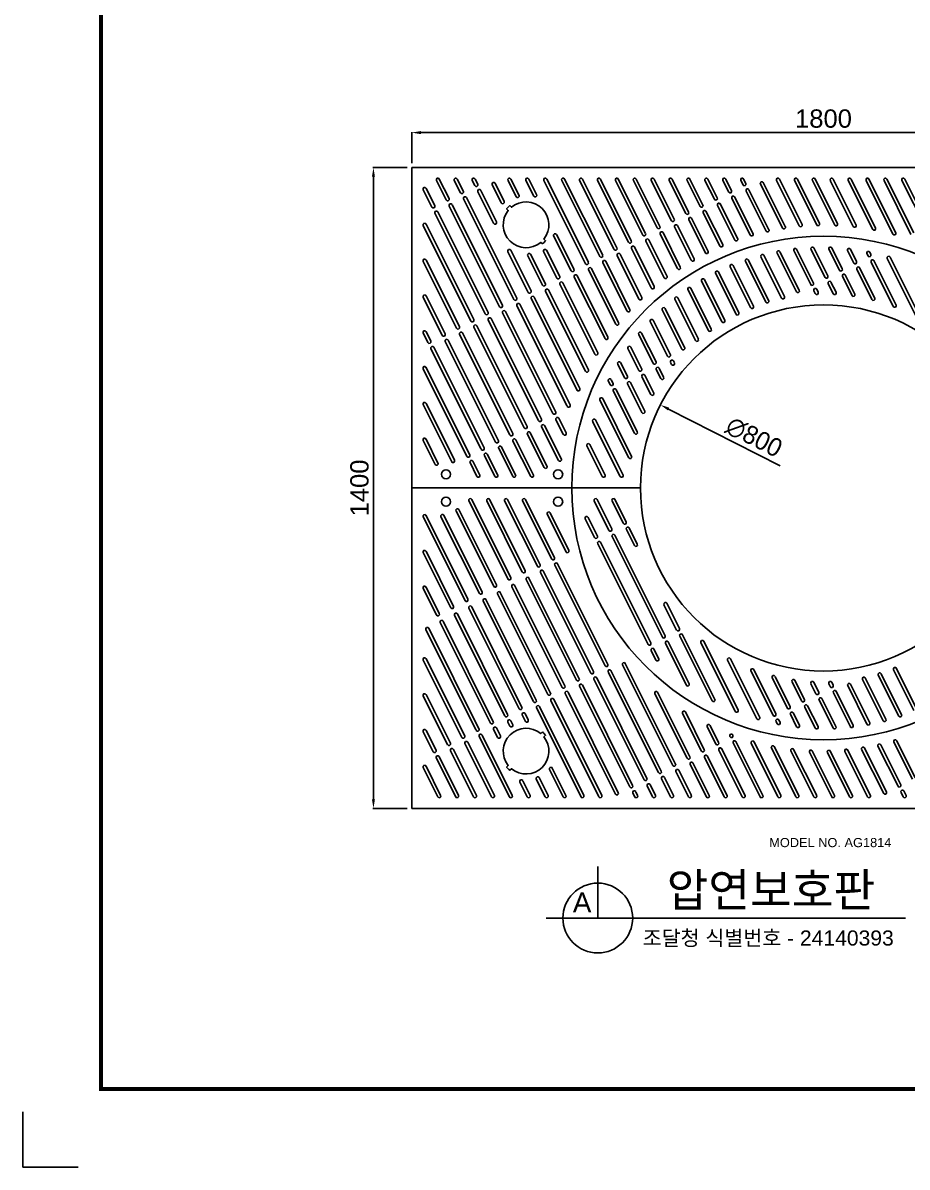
# Model space of a CAD drawing. Header units: millimetres. Extents: x 28890 to 36061, y -49849 to -44778.
# Drawn here: x 28890 to 30822, y -49849 to -47349 of the extents above; entities that cross this region are included whole.
import ezdxf
from ezdxf.enums import TextEntityAlignment as Align

# ---------------------------------------------------------------- set-up
doc = ezdxf.new("R2010")
doc.units = ezdxf.units.MM
doc.layers.add('LAYOUT', color=7, linetype='Continuous')
doc.layers.add('TEXT', color=7, linetype='Continuous')
doc.styles.get("Standard").update_dxf_attribs({"font": 'arial.ttf'})
doc.dimstyles.new('ISO-25', dxfattribs={"dimtxt": 40, "dimasz": 20, "dimexe": 1.25, "dimexo": 10, "dimgap": 10, "dimtad": 1, "dimdec": 0, "dimtxsty": 'Standard', "dimcen": 2.5, "dimclrd": 3, "dimclre": 3, "dimclrt": 3, "dimadec": 0, "dimazin": 0, "dimtfac": 1, "dimtdec": 0, "dimtmove": 0, "dimatfit": 3, "dimfxl": 1, "dimarcsym": 0})

# ---------------------------------------------------------------- blocks, each defined once
blk = doc.blocks.new('*D33')
at = {"color": 3, "lineweight": -2, "transparency": 16777216}
for p, q in [((29739.5, -47655.4), (29739.5, -47587.6)), ((29759.5, -47588.9), (31519.5, -47588.9)), ((31539.5, -47655.4), (31539.5, -47587.6))]:
    blk.add_line(p, q, dxfattribs=at)
at = {"color": 3, "transparency": 16777216}
for points in [[(29759.5, -47585.6), (29759.5, -47592.2), (29739.5, -47588.9)], [(31519.5, -47585.6), (31519.5, -47592.2), (31539.5, -47588.9)]]:
    blk.add_solid(points, dxfattribs=at)
at = {"layer": 'Defpoints', "color": 0, "transparency": 16777216}
for p in [(31539.5, -47588.9), (29739.5, -47665.4), (31539.5, -47665.4)]:
    blk.add_point(p, dxfattribs=at)
at = {"color": 3, "transparency": 16777216, "insert": (30639.5, -47558.5), "char_height": 40, "attachment_point": 5}
blk.add_mtext('1800', dxfattribs=at)
blk = doc.blocks.new('*D34')
at = {"color": 3, "lineweight": -2, "transparency": 16777216}
for p, q in [((29729.5, -47665.4), (29654.7, -47665.4)), ((29655.9, -47685.4), (29655.9, -49045.4)), ((29729.5, -49065.4), (29654.7, -49065.4))]:
    blk.add_line(p, q, dxfattribs=at)
at = {"color": 3, "transparency": 16777216}
for points in [[(29652.6, -47685.4), (29659.2, -47685.4), (29655.9, -47665.4)], [(29652.6, -49045.4), (29659.2, -49045.4), (29655.9, -49065.4)]]:
    blk.add_solid(points, dxfattribs=at)
at = {"layer": 'Defpoints', "color": 0, "transparency": 16777216}
for p in [(29739.5, -47665.4), (29655.9, -49065.4), (29739.5, -49065.4)]:
    blk.add_point(p, dxfattribs=at)
at = {"color": 3, "transparency": 16777216, "insert": (29625.5, -48365.4), "char_height": 40, "attachment_point": 5, "rotation": 90}
blk.add_mtext('1400', dxfattribs=at)
blk = doc.blocks.new('*D35')
at = {"color": 3, "lineweight": -2, "transparency": 16777216}
blk.add_line((30545, -48317.2), (30300.9, -48192.9), dxfattribs=at)
at = {"color": 3, "transparency": 16777216}
blk.add_solid([(30302.4, -48189.9), (30299.4, -48195.9), (30283.1, -48183.8)], dxfattribs=at)
at = {"layer": 'Defpoints', "color": 0, "transparency": 16777216}
for p in [(30283.1, -48183.8), (30995.9, -48546.9)]:
    blk.add_point(p, dxfattribs=at)
at = {"color": 3, "transparency": 16777216, "insert": (30487.7, -48254.4), "char_height": 40, "attachment_point": 5, "rotation": 333.0093}
blk.add_mtext('{\\fPMingLiU|b0|i0|c136|p0;∅800}', dxfattribs=at)

msp = doc.modelspace()

# ---------------------------------------------------------------- linework, layer by layer
for p, q in [((29739.5, -48365.4), (29739.5, -47665.4)), ((29739.5, -47665.4), (31539.5, -47665.4)), ((29814.8, -47736.1), (29793.5, -47693.5)), ((29821.1, -47733), (29799.8, -47690.4)), ((29846.1, -47720.4), (29832.7, -47693.5)), ((29852.4, -47717.3), (29838.9, -47690.4)), ((29877.4, -47704.8), (29871.8, -47693.5)), ((29883.7, -47701.7), (29878.1, -47690.4)), ((29935.4, -47742.4), (29915.5, -47702.6)), ((29941.6, -47739.3), (29921.7, -47699.4)), ((29967.9, -47729.1), (29950.1, -47693.5)), ((29974.1, -47726), (29956.3, -47690.4)), ((30006.2, -47727.6), (29989.2, -47693.5)), ((30012.5, -47724.4), (29995.5, -47690.4)), ((30119.3, -47875.5), (30028.3, -47693.5)), ((30125.6, -47872.3), (30034.6, -47690.4)), ((30150.6, -47859.8), (30067.5, -47693.5)), ((30156.9, -47856.7), (30073.7, -47690.4)), ((30181.9, -47844.2), (30106.6, -47693.5)), ((30188.2, -47841), (30112.8, -47690.4)), ((30213.2, -47828.5), (30145.7, -47693.5)), ((30219.5, -47825.4), (30152, -47690.4)), ((30244.5, -47812.9), (30184.9, -47693.5)), ((30250.8, -47809.7), (30191.1, -47690.4)), ((30275.8, -47797.2), (30224, -47693.5)), ((30282.1, -47794.1), (30230.2, -47690.4)), ((30307.1, -47781.6), (30263.1, -47693.5)), ((30313.4, -47778.4), (30269.4, -47690.4)), ((30338.4, -47765.9), (30302.2, -47693.5)), ((30344.7, -47762.8), (30308.5, -47690.4)), ((30369.7, -47750.3), (30341.4, -47693.5)), ((30376, -47747.1), (30347.6, -47690.4)), ((30401.1, -47734.6), (30380.5, -47693.5)), ((30407.3, -47731.5), (30386.8, -47690.4)), ((30432.4, -47718.9), (30419.6, -47693.5)), ((30438.6, -47715.8), (30425.9, -47690.4)), ((30463.6, -47703.2), (30458.8, -47693.5)), ((30469.9, -47700.1), (30465, -47690.4)), ((30549.9, -47797.4), (30501.7, -47701.1)), ((30556.1, -47794.3), (30507.9, -47697.9)), ((30586.7, -47792.8), (30537, -47693.5)), ((30592.9, -47789.7), (30543.3, -47690.4)), ((30624.7, -47790.6), (30576.2, -47693.5)), ((30631, -47787.4), (30582.4, -47690.4)), ((30664, -47790.9), (30615.3, -47693.5)), ((30670.3, -47787.8), (30621.6, -47690.4)), ((30704.7, -47794.1), (30654.4, -47693.5)), ((30711, -47791), (30660.7, -47690.4)), ((30747.1, -47800.5), (30693.6, -47693.5)), ((30753.3, -47797.4), (30699.8, -47690.4)), ((30791.3, -47810.8), (30732.7, -47693.5)), ((30797.6, -47807.7), (30738.9, -47690.4)), ((30830.7, -47811.4), (30771.8, -47693.5)), ((30837, -47808.2), (30778.1, -47690.4)), ((30862.1, -47795.7), (30810.9, -47693.5)), ((30868.3, -47792.6), (30817.2, -47690.4)), ((29783.5, -47751.8), (29764.5, -47713.7)), ((29789.8, -47748.6), (29770.8, -47710.6)), ((29918.6, -47787), (29884.2, -47718.2)), ((29924.8, -47783.9), (29890.4, -47715.1)), ((30514.1, -47804.2), (30470.4, -47716.7)), ((30520.4, -47801.1), (30476.6, -47713.6)), ((29931.5, -47969.4), (29821.5, -47749.5)), ((29937.7, -47966.3), (29827.8, -47746.4)), ((29962.8, -47953.7), (29852.8, -47733.9)), ((29969, -47950.6), (29859.1, -47730.7)), ((30445.8, -47824), (30407.8, -47748)), ((30452, -47820.9), (30414, -47744.9)), ((30479.4, -47813.1), (30439.1, -47732.4)), ((30485.7, -47810), (30445.3, -47729.2)), ((29900.2, -47985), (29790.2, -47765.2)), ((29906.4, -47981.9), (29796.5, -47762)), ((30387.6, -47848.5), (30351.4, -47776.2)), ((30413, -47836.8), (30376.5, -47763.7)), ((30419.3, -47833.7), (30382.7, -47760.5)), ((29868.9, -48000.7), (29764.5, -47792)), ((29875.1, -47997.6), (29770.8, -47788.8)), ((30350.3, -47867.9), (30313.8, -47795)), ((30356.6, -47864.8), (30320.1, -47791.8)), ((30381.3, -47851.6), (30345.2, -47779.3)), ((30088, -47891.1), (30049.8, -47814.7)), ((30094.3, -47888), (30056, -47811.6)), ((30291.2, -47906.3), (30251.2, -47826.3)), ((30297.5, -47903.1), (30257.5, -47823.2)), ((30320.3, -47886.1), (30282.5, -47810.6)), ((30326.6, -47883), (30288.8, -47807.5)), ((29994.1, -47938.1), (29949.6, -47849.1)), ((30000.3, -47935), (29955.9, -47846)), ((30056.7, -47906.8), (30027.8, -47849)), ((30063, -47903.6), (30034.1, -47845.8)), ((30263.2, -47928.4), (30219.9, -47841.9)), ((30269.4, -47925.3), (30226.2, -47838.8)), ((30580.3, -47936.6), (30538.1, -47852.2)), ((30586.6, -47933.5), (30544.4, -47849.1)), ((30611.6, -47920.9), (30574.5, -47846.8)), ((30617.9, -47917.8), (30580.8, -47843.7)), ((30642.9, -47905.3), (30612.2, -47843.9)), ((30649.2, -47902.2), (30618.5, -47840.8)), ((30674.2, -47889.6), (30651.3, -47843.8)), ((30680.5, -47886.5), (30657.6, -47840.7)), ((30705.5, -47874), (30691.9, -47846.8)), ((30711.8, -47870.8), (30698.2, -47843.7)), ((30743.1, -47855.2), (30740.6, -47850.2)), ((29837.6, -48016.3), (29764.5, -47870.2)), ((29843.8, -48013.2), (29770.8, -47867.1)), ((30025.4, -47922.4), (29993.1, -47857.8)), ((30031.7, -47919.3), (29999.3, -47854.6)), ((30210.2, -47979), (30157.3, -47873.2)), ((30216.5, -47975.9), (30163.6, -47870.1)), ((30236.2, -47952.6), (30188.6, -47857.6)), ((30242.4, -47949.5), (30194.9, -47854.5)), ((30513.5, -47959.5), (30468.7, -47870)), ((30519.8, -47956.4), (30475, -47866.8)), ((30548, -47950.3), (30502.9, -47860)), ((30554.3, -47947.2), (30509.1, -47856.8)), ((30736.8, -47858.3), (30734.3, -47853.3)), ((30792, -47968.7), (30743.5, -47871.7)), ((30798.3, -47965.6), (30749.8, -47868.6)), ((30842.9, -47992.2), (30778.9, -47864.1)), ((30849.2, -47989.1), (30785.1, -47861)), ((30168.2, -48035.9), (30101, -47901.4)), ((30185.5, -48007.8), (30126, -47888.9)), ((30191.7, -48004.7), (30132.3, -47885.8)), ((30448.4, -47985.8), (30403.7, -47896.4)), ((30454.6, -47982.6), (30409.9, -47893.2)), ((30480.3, -47971.3), (30435.7, -47882.1)), ((30486.5, -47968.2), (30441.9, -47879)), ((30701.9, -47945), (30680.9, -47903)), ((30708.2, -47941.9), (30687.2, -47899.9)), ((30745.4, -47953.8), (30712.2, -47887.4)), ((30751.7, -47950.7), (30718.5, -47884.3)), ((30139.9, -48073.2), (30063.4, -47920.2)), ((30146.1, -48070), (30069.7, -47917.1)), ((30162, -48039.1), (30094.7, -47904.5)), ((30417.5, -48002.3), (30372.9, -47913.1)), ((30423.8, -47999.2), (30379.2, -47910)), ((30660.7, -47940.9), (30649.6, -47918.7)), ((30667, -47937.8), (30655.9, -47915.6)), ((29806.3, -48032), (29764.5, -47948.5)), ((29812.5, -48028.9), (29770.8, -47945.3)), ((30100.8, -48151.5), (30000.8, -47951.5)), ((30107, -48148.3), (30007.1, -47948.4)), ((30119.4, -48110.4), (30032.1, -47935.8)), ((30125.7, -48107.3), (30038.4, -47932.7)), ((30359.7, -48043.2), (30314.6, -47953)), ((30366, -48040.1), (30320.9, -47949.9)), ((30387.9, -48021.4), (30343.2, -47932)), ((30394.2, -48018.3), (30349.5, -47928.8)), ((30621.5, -47940.8), (30618.3, -47934.4)), ((30627.8, -47937.6), (30624.6, -47931.2)), ((30079.4, -48187), (29969.5, -47967.2)), ((30085.7, -48183.9), (29975.8, -47964)), ((30329.9, -48061.8), (30287.1, -47976.2)), ((30336.1, -48058.7), (30293.3, -47973.1)), ((30016.8, -48218.3), (29906.9, -47998.5)), ((30023.1, -48215.2), (29913.1, -47995.3)), ((30048.1, -48202.7), (29938.2, -47982.8)), ((30054.4, -48199.6), (29944.4, -47979.7)), ((30298.6, -48077.5), (30260.7, -48001.8)), ((30304.8, -48074.3), (30267, -47998.7)), ((29775, -48047.7), (29764.5, -48026.7)), ((29781.2, -48044.5), (29770.8, -48023.6)), ((29960.5, -48246.5), (29850.5, -48026.6)), ((29985.5, -48234), (29875.6, -48014.1)), ((29991.8, -48230.9), (29881.8, -48011)), ((30273.5, -48090), (30241.9, -48026.8)), ((29922.9, -48265.3), (29813, -48045.4)), ((29929.2, -48262.2), (29819.2, -48042.3)), ((29954.2, -48249.6), (29844.3, -48029.8)), ((30267.3, -48093.1), (30235.7, -48029.9)), ((29891.6, -48280.9), (29781.7, -48061.1)), ((29897.9, -48277.8), (29787.9, -48057.9)), ((30236, -48108.8), (30211.9, -48060.7)), ((30242.2, -48105.6), (30218.2, -48057.6)), ((29866.6, -48293.5), (29770.8, -48101.9)), ((30204.6, -48124.4), (30189.7, -48094.6)), ((30210.9, -48121.3), (30196, -48091.4)), ((30307.6, -48095.5), (30305.3, -48090.9)), ((30313.8, -48092.3), (30311.5, -48087.7)), ((29860.3, -48296.6), (29764.5, -48105)), ((30262.2, -48161.3), (30242.7, -48122.2)), ((30268.5, -48158.1), (30248.9, -48119.1)), ((30283.9, -48126.4), (30274, -48106.5)), ((30290.2, -48123.3), (30280.2, -48103.4)), ((30173.3, -48140.1), (30169.3, -48131.9)), ((30179.6, -48136.9), (30175.5, -48128.8)), ((30232.5, -48242.8), (30186.3, -48150.4)), ((30242.8, -48200.7), (30211.4, -48137.8)), ((30249, -48197.5), (30217.6, -48134.7)), ((30213.9, -48299.4), (30150.9, -48173.4)), ((30220.2, -48296.3), (30157.1, -48170.2)), ((30226.3, -48246), (30180.1, -48153.5)), ((29826.9, -48308.1), (29764.5, -48183.3)), ((29833.2, -48304.9), (29770.8, -48180.1)), ((30070.9, -48248.3), (30054.8, -48216.1)), ((30077.2, -48245.2), (30061.1, -48213)), ((30195.2, -48340.4), (30135, -48220)), ((30201.5, -48337.2), (30141.3, -48216.8)), ((30029, -48320.9), (29992.2, -48247.4)), ((30035.2, -48317.8), (29998.5, -48244.3)), ((30060.3, -48305.4), (30023.5, -48231.8)), ((30066.6, -48302.3), (30029.8, -48228.6)), ((29790.8, -48314.1), (29764.5, -48261.5)), ((29797, -48311), (29770.8, -48258.4)), ((29966.7, -48337.2), (29935.9, -48275.6)), ((29999.6, -48340.4), (29960.9, -48263.1)), ((30005.8, -48337.2), (29967.2, -48259.9)), ((30156.1, -48340.4), (30122.6, -48273.4)), ((30162.4, -48337.2), (30128.9, -48270.3)), ((29921.3, -48340.4), (29898.3, -48294.4)), ((29927.6, -48337.2), (29904.6, -48291.2)), ((29960.4, -48340.4), (29929.6, -48278.7)), ((29882.2, -48340.4), (29867, -48310)), ((29888.4, -48337.2), (29873.3, -48306.9)), ((30239.5, -48365.4), (29739.5, -48365.4)), ((29739.5, -49065.4), (29739.5, -48365.4)), ((29864.4, -48393.5), (29950, -48564.6)), ((29870.7, -48390.4), (29956.2, -48561.5)), ((29903.6, -48393.5), (29981.3, -48549)), ((29909.8, -48390.4), (29987.5, -48545.8)), ((29942.7, -48393.5), (30014.2, -48536.4)), ((29949, -48390.4), (30020.4, -48533.3)), ((29981.8, -48393.5), (30045.5, -48520.8)), ((29988.1, -48390.4), (30051.7, -48517.7)), ((30138.4, -48393.5), (30170.7, -48458.2)), ((30144.6, -48390.4), (30176.9, -48455)), ((30177.5, -48393.5), (30202, -48442.5)), ((30183.7, -48390.4), (30208.2, -48439.4)), ((29770.8, -48425.3), (29862.3, -48608.4)), ((29803.5, -48428.1), (29887.4, -48595.9)), ((29809.7, -48425), (29893.6, -48592.8)), ((29836.5, -48415.8), (29918.7, -48580.3)), ((29842.7, -48412.7), (29924.9, -48577.1)), ((30035.6, -48422.8), (30076.8, -48505.1)), ((30041.8, -48419.6), (30083, -48502)), ((29764.5, -48428.4), (29856.1, -48611.6)), ((30118.8, -48432.7), (30139.4, -48473.8)), ((30125.1, -48429.6), (30145.6, -48470.7)), ((30215, -48452.8), (30232.6, -48488.1)), ((30177.4, -48471.6), (30287.3, -48691.5)), ((30183.7, -48468.5), (30293.6, -48688.3)), ((30208.7, -48455.9), (30226.3, -48491.2)), ((30146.1, -48487.2), (30256, -48707.1)), ((30152.3, -48484.1), (30262.3, -48704)), ((29764.5, -48506.7), (29824.8, -48627.2)), ((29770.8, -48503.6), (29831, -48624.1)), ((30020.9, -48549.9), (30130.8, -48769.7)), ((30027.1, -48546.7), (30137.1, -48766.6)), ((30052.2, -48534.2), (30162.1, -48754.1)), ((30058.4, -48531.1), (30168.4, -48750.9)), ((29964.5, -48578), (30074.5, -48797.9)), ((29989.6, -48565.5), (30099.5, -48785.4)), ((29995.8, -48562.4), (30105.8, -48782.2)), ((29764.5, -48585), (29793.5, -48642.9)), ((29770.8, -48581.8), (29799.7, -48639.7)), ((29927, -48596.8), (30036.9, -48816.7)), ((29933.2, -48593.7), (30043.1, -48813.6)), ((29958.3, -48581.2), (30068.2, -48801)), ((29864.3, -48628.1), (29974.3, -48848)), ((29870.6, -48625), (29980.5, -48844.9)), ((29895.6, -48612.5), (30005.6, -48832.3)), ((29901.9, -48609.3), (30011.8, -48829.2)), ((30290.9, -48620.4), (30318.6, -48675.8)), ((30297.2, -48617.3), (30324.9, -48672.7)), ((29833, -48643.8), (29943, -48863.6)), ((29839.3, -48640.6), (29949.2, -48860.5)), ((29770.4, -48675.1), (29880.4, -48894.9)), ((29776.7, -48671.9), (29886.6, -48891.8)), ((29801.7, -48659.4), (29911.7, -48879.3)), ((29808, -48656.3), (29917.9, -48876.2)), ((30300.3, -48701.8), (30346.1, -48793.3)), ((30325.3, -48689.2), (30396, -48830.5)), ((30331.6, -48686.1), (30402.2, -48827.3)), ((30377.8, -48700.3), (30453, -48850.6)), ((30262.7, -48720.5), (30273.2, -48741.5)), ((30269, -48717.4), (30279.5, -48738.4)), ((30294, -48704.9), (30339.8, -48796.4)), ((30371.6, -48703.4), (30446.7, -48853.7)), ((29764.5, -48741.5), (29849.1, -48910.6)), ((29770.8, -48738.3), (29855.3, -48907.5)), ((30200.1, -48751.8), (30310.1, -48971.7)), ((30206.4, -48748.7), (30316.3, -48968.6)), ((30429.8, -48741.7), (30493.9, -48869.8)), ((30436.1, -48738.5), (30500.1, -48866.6)), ((30168.8, -48767.5), (30278.8, -48987.4)), ((30175.1, -48764.4), (30285, -48984.2)), ((30480.7, -48765.2), (30529.2, -48862.1)), ((30487, -48762.1), (30535.5, -48859)), ((30533.6, -48777), (30566.8, -48843.4)), ((30759.2, -48774.4), (30804, -48863.9)), ((30765.5, -48771.3), (30810.3, -48860.8)), ((30792.4, -48762.6), (30837.1, -48851.8)), ((30798.7, -48759.4), (30843.3, -48848.7)), ((30106.2, -48798.8), (30216.1, -49018.7)), ((30112.5, -48795.7), (30222.4, -49015.5)), ((30137.5, -48783.1), (30247.4, -49003)), ((30143.8, -48780), (30253.7, -48999.9)), ((30527.3, -48780.1), (30560.5, -48846.5)), ((30570.8, -48788.9), (30591.8, -48830.8)), ((30577.1, -48785.8), (30598.1, -48827.7)), ((30612, -48793), (30623.1, -48815.2)), ((30618.3, -48789.8), (30629.4, -48812.1)), ((30651.2, -48793.1), (30654.4, -48799.5)), ((30657.5, -48790), (30660.7, -48796.4)), ((30692.4, -48797.3), (30734.6, -48881.7)), ((30698.7, -48794.2), (30740.9, -48878.6)), ((30724.7, -48783.6), (30769.9, -48873.9)), ((30730.9, -48780.4), (30776.1, -48870.8)), ((29764.5, -48819.7), (29817.8, -48926.3)), ((29770.8, -48816.6), (29824, -48923.1)), ((30049.9, -48827), (30155, -49037.2)), ((30074.9, -48814.4), (30184.8, -49034.3)), ((30081.2, -48811.3), (30191.1, -49031.2)), ((30270.8, -48814.9), (30341.4, -48956.1)), ((30277, -48811.7), (30347.6, -48952.9)), ((30636.1, -48825.5), (30666.8, -48886.8)), ((30661.1, -48813), (30698.2, -48887.1)), ((30667.4, -48809.8), (30704.4, -48884)), ((30012.3, -48845.8), (30109.6, -49040.4)), ((30018.6, -48842.6), (30115.9, -49037.2)), ((30043.6, -48830.1), (30148.7, -49040.4)), ((30598.5, -48844.3), (30621.4, -48890.1)), ((30604.8, -48841.1), (30627.7, -48886.9)), ((30629.8, -48828.6), (30660.5, -48890)), ((29949.7, -48877.1), (29954.1, -48885.9)), ((29955.9, -48873.9), (29960.3, -48882.7)), ((29981, -48861.4), (29988, -48875.4)), ((29987.2, -48858.3), (29994.2, -48872.3)), ((30331.4, -48857.9), (30372.7, -48940.4)), ((30337.7, -48854.8), (30378.9, -48937.3)), ((30535.9, -48875.6), (30538.4, -48880.6)), ((30542.2, -48872.4), (30544.7, -48877.4)), ((30567.2, -48859.9), (30580.8, -48887.1)), ((30573.5, -48856.8), (30587.1, -48884)), ((29764.5, -48898), (29786.4, -48941.9)), ((29770.8, -48894.9), (29792.7, -48938.8)), ((29918.4, -48892.7), (29927.3, -48910.5)), ((29924.6, -48889.6), (29933.5, -48907.3)), ((30385.2, -48887.3), (30404, -48924.8)), ((30391.5, -48884.1), (30410.2, -48921.6)), ((29855.8, -48924), (29913.9, -49040.4)), ((29862, -48920.9), (29920.2, -49037.2)), ((29887.1, -48908.4), (29953.1, -49040.4)), ((29893.3, -48905.2), (29959.3, -49037.2)), ((30434.8, -48908.2), (30435.3, -48909.1)), ((30441.1, -48905.1), (30441.5, -48906)), ((30442, -48922.5), (30500.9, -49040.4)), ((30448.2, -48919.4), (30507.2, -49037.2)), ((30481.4, -48923.1), (30540, -49040.4)), ((30487.7, -48920), (30546.3, -49037.2)), ((30764.9, -48926.5), (30808.6, -49014)), ((30793.3, -48920.8), (30833.7, -49001.5)), ((30799.6, -48917.7), (30839.9, -48998.4)), ((29799.4, -48952.2), (29841.9, -49037.2)), ((29824.5, -48939.7), (29874.8, -49040.4)), ((29830.7, -48936.5), (29881.1, -49037.2)), ((30385.6, -48950.7), (30428.9, -49037.2)), ((30410.7, -48938.2), (30461.8, -49040.4)), ((30416.9, -48935), (30468, -49037.2)), ((30525.7, -48933.4), (30579.2, -49040.4)), ((30531.9, -48930.2), (30585.4, -49037.2)), ((30568, -48939.8), (30618.3, -49040.4)), ((30574.3, -48936.7), (30624.6, -49037.2)), ((30608.7, -48943), (30657.4, -49040.4)), ((30615, -48939.9), (30663.7, -49037.2)), ((30648, -48943.3), (30696.6, -49040.4)), ((30654.3, -48940.2), (30702.8, -49037.2)), ((30686.1, -48941.1), (30735.7, -49040.4)), ((30692.3, -48937.9), (30742, -49037.2)), ((30722.9, -48936.5), (30771.1, -49032.8)), ((30729.1, -48933.3), (30777.3, -49029.7)), ((30758.6, -48929.7), (30802.4, -49017.2)), ((29764.5, -48976.3), (29796.6, -49040.4)), ((29770.8, -48973.1), (29802.8, -49037.2)), ((29793.2, -48955.3), (29835.7, -49040.4)), ((30046.8, -48977.5), (30076.7, -49037.2)), ((30348.1, -48969.5), (30383.5, -49040.4)), ((30354.3, -48966.3), (30389.8, -49037.2)), ((30379.4, -48953.8), (30422.7, -49040.4)), ((30011.9, -49001.4), (30031.3, -49040.4)), ((30018.1, -48998.3), (30037.6, -49037.2)), ((30040.6, -48980.6), (30070.5, -49040.4)), ((30285.5, -49000.8), (30305.3, -49040.4)), ((30291.7, -48997.7), (30311.5, -49037.2)), ((30316.8, -48985.1), (30344.4, -49040.4)), ((30323, -48982), (30350.7, -49037.2)), ((29976.1, -49008.1), (29992.2, -49040.4)), ((29982.3, -49005), (29998.5, -49037.2)), ((30254.2, -49016.4), (30266.1, -49040.4)), ((30260.4, -49013.3), (30272.4, -49037.2)), ((30815.4, -49027.5), (30820.2, -49037.2)), ((30222.9, -49032.1), (30227, -49040.4)), ((30229.1, -49029), (30233.3, -49037.2)), ((30809.1, -49030.7), (30814, -49040.4)), ((31539.5, -49065.4), (29739.5, -49065.4)), ((30146.2, -49305.1), (30146.2, -49192.5)), ((30818.6, -49305.1), (30033.5, -49305.1)), ((28889.7, -49849.3), (28889.7, -49728.6)), ((29010.5, -49849.3), (28889.7, -49849.3))]:
    msp.add_line(p, q)
for points in [[(30025.1, -47832.3, 0.045549), (30032.1, -47825.1), (30028.5, -47821.6, 0.904534), (29957.5, -47752), (29953.9, -47748.5, 0.045549), (29946.9, -47755.6), (29950.5, -47759.1, 0.904534), (30021.5, -47828.8)], [(30025.1, -48898.5, -0.045549), (30032.1, -48905.6), (30028.5, -48909.1, -0.904534), (29957.5, -48978.8), (29953.9, -48982.3, -0.045549), (29946.9, -48975.1), (29950.5, -48971.6, -0.904534), (30021.5, -48902)]]:
    msp.add_lwpolyline(points, format="xyb", close=True)
for centre, radius in [((29814.5, -48335.4), 10), ((30059.5, -48335.4), 10), ((29814.5, -48395.4), 10), ((30059.5, -48395.4), 10), ((30146.2, -49305.1), 76.3)]:
    msp.add_circle(centre, radius)
for centre, radius, start, end in [((29796.7, -47691.9), 3.5, 26.5651, 206.5651), ((29835.8, -47691.9), 3.5, 26.5651, 206.5651), ((29874.9, -47691.9), 3.5, 26.5651, 206.5651), ((29880.6, -47703.2), 3.5, 206.5651, 26.5651), ((29918.6, -47701), 3.5, 26.5651, 206.5651), ((29953.2, -47691.9), 3.5, 26.5651, 206.5651), ((29992.3, -47691.9), 3.5, 26.5651, 206.5651), ((30031.5, -47691.9), 3.5, 26.5651, 206.5651), ((30070.6, -47691.9), 3.5, 26.5651, 206.5651), ((30109.7, -47691.9), 3.5, 26.5651, 206.5651), ((30148.8, -47691.9), 3.5, 26.5651, 206.5651), ((30188, -47691.9), 3.5, 26.5651, 206.5651), ((30227.1, -47691.9), 3.5, 26.5651, 206.5651), ((30266.2, -47691.9), 3.5, 26.5651, 206.5651), ((30305.4, -47691.9), 3.5, 26.5651, 206.5651), ((30344.5, -47691.9), 3.5, 26.5651, 206.5651), ((30383.6, -47691.9), 3.5, 26.5651, 206.5651), ((30422.8, -47691.9), 3.5, 26.5651, 206.5651), ((30461.9, -47691.9), 3.5, 26.5651, 206.5651), ((30466.8, -47701.7), 3.5, 206.5651, 26.5651), ((30504.8, -47699.5), 3.5, 26.5651, 206.5651), ((30540.2, -47691.9), 3.5, 26.5651, 206.5651), ((30579.3, -47691.9), 3.5, 26.5651, 206.5651), ((30618.4, -47691.9), 3.5, 26.5651, 206.5651), ((30657.6, -47691.9), 3.5, 26.5651, 206.5651), ((30696.7, -47691.9), 3.5, 26.5651, 206.5651), ((30735.8, -47691.9), 3.5, 26.5651, 206.5651), ((30774.9, -47691.9), 3.5, 26.5651, 206.5651), ((30814.1, -47691.9), 3.5, 26.5651, 206.5651), ((29767.6, -47712.1), 3.5, 26.5651, 206.5651), ((29849.3, -47718.9), 3.5, 206.5651, 26.5651), ((29887.3, -47716.6), 3.5, 26.5651, 206.5651), ((29971, -47727.5), 3.5, 206.5651, 26.5651), ((30009.4, -47726), 3.5, 206.5651, 26.5651), ((30435.5, -47717.4), 3.5, 206.5651, 26.5651), ((30442.2, -47730.8), 3.5, 26.5651, 206.5651), ((30473.5, -47715.1), 3.5, 26.5651, 206.5651), ((29786.7, -47750.2), 3.5, 206.5651, 26.5651), ((29818, -47734.5), 3.5, 206.5651, 26.5651), ((29824.7, -47747.9), 3.5, 26.5651, 206.5651), ((29856, -47732.3), 3.5, 26.5651, 206.5651), ((29938.5, -47740.9), 3.5, 206.5651, 26.5651), ((30372.9, -47748.7), 3.5, 206.5651, 26.5651), ((30404.2, -47733), 3.5, 206.5651, 26.5651), ((30410.9, -47746.5), 3.5, 26.5651, 206.5651), ((29793.4, -47763.6), 3.5, 26.5651, 206.5651), ((30341.6, -47764.3), 3.5, 206.5651, 26.5651), ((30348.3, -47777.8), 3.5, 26.5651, 206.5651), ((30379.6, -47762.1), 3.5, 26.5651, 206.5651), ((29767.6, -47790.4), 3.5, 26.5651, 206.5651), ((29921.7, -47785.5), 3.5, 206.5651, 26.5651), ((30279, -47795.6), 3.5, 206.5651, 26.5651), ((30310.3, -47780), 3.5, 206.5651, 26.5651), ((30317, -47793.4), 3.5, 26.5651, 206.5651), ((30517.3, -47802.6), 3.5, 206.5651, 26.5651), ((30553, -47795.8), 3.5, 206.5651, 26.5651), ((30589.8, -47791.2), 3.5, 206.5651, 26.5651), ((30627.8, -47789), 3.5, 206.5651, 26.5651), ((30667.1, -47789.3), 3.5, 206.5651, 26.5651), ((30707.8, -47792.5), 3.5, 206.5651, 26.5651), ((30750.2, -47799), 3.5, 206.5651, 26.5651), ((30052.9, -47813.1), 3.5, 26.5651, 206.5651), ((30639.5, -48365.4), 550, 0, 180), ((30216.4, -47827), 3.5, 206.5651, 26.5651), ((30247.7, -47811.3), 3.5, 206.5651, 26.5651), ((30254.4, -47824.7), 3.5, 26.5651, 206.5651), ((30285.7, -47809.1), 3.5, 26.5651, 206.5651), ((30448.9, -47822.4), 3.5, 206.5651, 26.5651), ((30482.6, -47811.5), 3.5, 206.5651, 26.5651), ((30794.5, -47809.2), 3.5, 206.5651, 26.5651), ((29952.7, -47847.6), 3.5, 26.5651, 206.5651), ((29996.2, -47856.2), 3.5, 26.5651, 206.5651), ((30030.9, -47847.4), 3.5, 26.5651, 206.5651), ((30185, -47842.6), 3.5, 206.5651, 26.5651), ((30191.8, -47856), 3.5, 26.5651, 206.5651), ((30223.1, -47840.4), 3.5, 26.5651, 206.5651), ((30384.4, -47850.1), 3.5, 206.5651, 26.5651), ((30416.2, -47835.3), 3.5, 206.5651, 26.5651), ((30541.2, -47850.6), 3.5, 26.5651, 206.5651), ((30577.7, -47845.2), 3.5, 26.5651, 206.5651), ((30615.4, -47842.4), 3.5, 26.5651, 206.5651), ((30654.4, -47842.3), 3.5, 26.5651, 206.5651), ((30695.1, -47845.2), 3.5, 26.5651, 206.5651), ((30737.5, -47851.8), 3.5, 26.5651, 206.5651), ((29767.6, -47868.7), 3.5, 26.5651, 206.5651), ((30122.4, -47873.9), 3.5, 206.5651, 26.5651), ((30153.7, -47858.3), 3.5, 206.5651, 26.5651), ((30160.5, -47871.7), 3.5, 26.5651, 206.5651), ((30353.5, -47866.4), 3.5, 206.5651, 26.5651), ((30438.8, -47880.5), 3.5, 26.5651, 206.5651), ((30471.9, -47868.4), 3.5, 26.5651, 206.5651), ((30506, -47858.4), 3.5, 26.5651, 206.5651), ((30708.7, -47872.4), 3.5, 206.5651, 26.5651), ((30740, -47856.8), 3.5, 206.5651, 26.5651), ((30746.7, -47870.2), 3.5, 26.5651, 206.5651), ((30782, -47862.5), 3.5, 26.5651, 206.5651), ((30091.1, -47889.6), 3.5, 206.5651, 26.5651), ((30097.8, -47903), 3.5, 26.5651, 206.5651), ((30129.1, -47887.3), 3.5, 26.5651, 206.5651), ((30294.4, -47904.7), 3.5, 206.5651, 26.5651), ((30323.4, -47884.6), 3.5, 206.5651, 26.5651), ((30406.8, -47894.8), 3.5, 26.5651, 206.5651), ((30646, -47903.7), 3.5, 206.5651, 26.5651), ((30677.4, -47888.1), 3.5, 206.5651, 26.5651), ((30684.1, -47901.5), 3.5, 26.5651, 206.5651), ((30715.4, -47885.8), 3.5, 26.5651, 206.5651), ((30028.5, -47920.9), 3.5, 206.5651, 26.5651), ((30059.8, -47905.2), 3.5, 206.5651, 26.5651), ((30066.5, -47918.6), 3.5, 26.5651, 206.5651), ((30266.3, -47926.9), 3.5, 206.5651, 26.5651), ((30346.3, -47930.4), 3.5, 26.5651, 206.5651), ((30376, -47911.5), 3.5, 26.5651, 206.5651), ((30614.7, -47919.4), 3.5, 206.5651, 26.5651), ((30652.8, -47917.1), 3.5, 26.5651, 206.5651), ((29767.6, -47946.9), 3.5, 26.5651, 206.5651), ((29965.9, -47952.2), 3.5, 206.5651, 26.5651), ((29997.2, -47936.5), 3.5, 206.5651, 26.5651), ((30003.9, -47949.9), 3.5, 26.5651, 206.5651), ((30035.2, -47934.3), 3.5, 26.5651, 206.5651), ((30239.3, -47951.1), 3.5, 206.5651, 26.5651), ((30317.7, -47951.4), 3.5, 26.5651, 206.5651), ((30551.2, -47948.8), 3.5, 206.5651, 26.5651), ((30583.4, -47935), 3.5, 206.5651, 26.5651), ((30621.5, -47932.8), 3.5, 26.5651, 206.5651), ((30624.7, -47939.2), 3.5, 206.5651, 26.5651), ((30663.9, -47939.3), 3.5, 206.5651, 26.5651), ((30705, -47943.4), 3.5, 206.5651, 26.5651), ((30748.6, -47952.2), 3.5, 206.5651, 26.5651), ((29934.6, -47967.8), 3.5, 206.5651, 26.5651), ((29941.3, -47981.2), 3.5, 26.5651, 206.5651), ((29972.6, -47965.6), 3.5, 26.5651, 206.5651), ((30213.4, -47977.5), 3.5, 206.5651, 26.5651), ((30639.5, -48365.4), 400, 0, 180), ((30290.2, -47974.7), 3.5, 26.5651, 206.5651), ((30483.4, -47969.8), 3.5, 206.5651, 26.5651), ((30516.6, -47957.9), 3.5, 206.5651, 26.5651), ((30795.1, -47967.1), 3.5, 206.5651, 26.5651), ((29872, -47999.1), 3.5, 206.5651, 26.5651), ((29903.3, -47983.5), 3.5, 206.5651, 26.5651), ((29910, -47996.9), 3.5, 26.5651, 206.5651), ((30263.9, -48000.3), 3.5, 26.5651, 206.5651), ((30420.7, -48000.8), 3.5, 206.5651, 26.5651), ((30451.5, -47984.2), 3.5, 206.5651, 26.5651), ((29767.6, -48025.2), 3.5, 26.5651, 206.5651), ((29840.7, -48014.8), 3.5, 206.5651, 26.5651), ((29847.4, -48028.2), 3.5, 26.5651, 206.5651), ((29878.7, -48012.5), 3.5, 26.5651, 206.5651), ((30188.6, -48006.2), 3.5, 206.5651, 26.5651), ((30238.8, -48028.3), 3.5, 26.5651, 206.5651), ((30391.1, -48019.9), 3.5, 206.5651, 26.5651), ((29778.1, -48046.1), 3.5, 206.5651, 26.5651), ((29809.4, -48030.4), 3.5, 206.5651, 26.5651), ((29816.1, -48043.9), 3.5, 26.5651, 206.5651), ((30165.1, -48037.5), 3.5, 206.5651, 26.5651), ((30362.8, -48041.7), 3.5, 206.5651, 26.5651), ((29784.8, -48059.5), 3.5, 26.5651, 206.5651), ((30143, -48071.6), 3.5, 206.5651, 26.5651), ((30215.1, -48059.2), 3.5, 26.5651, 206.5651), ((30301.7, -48075.9), 3.5, 206.5651, 26.5651), ((30333, -48060.2), 3.5, 206.5651, 26.5651), ((29767.6, -48103.4), 3.5, 26.5651, 206.5651), ((30192.9, -48093), 3.5, 26.5651, 206.5651), ((30270.4, -48091.5), 3.5, 206.5651, 26.5651), ((30277.1, -48105), 3.5, 26.5651, 206.5651), ((30308.4, -48089.3), 3.5, 26.5651, 206.5651), ((30310.7, -48093.9), 3.5, 206.5651, 26.5651), ((30122.5, -48108.9), 3.5, 206.5651, 26.5651), ((30172.4, -48130.3), 3.5, 26.5651, 206.5651), ((30207.8, -48122.9), 3.5, 206.5651, 26.5651), ((30239.1, -48107.2), 3.5, 206.5651, 26.5651), ((30245.8, -48120.6), 3.5, 26.5651, 206.5651), ((30287, -48124.9), 3.5, 206.5651, 26.5651), ((30103.9, -48149.9), 3.5, 206.5651, 26.5651), ((30176.5, -48138.5), 3.5, 206.5651, 26.5651), ((30183.2, -48151.9), 3.5, 26.5651, 206.5651), ((30214.5, -48136.3), 3.5, 26.5651, 206.5651), ((29767.6, -48181.7), 3.5, 26.5651, 206.5651), ((30154, -48171.8), 3.5, 26.5651, 206.5651), ((30265.3, -48159.7), 3.5, 206.5651, 26.5651), ((30051.3, -48201.1), 3.5, 206.5651, 26.5651), ((30082.6, -48185.5), 3.5, 206.5651, 26.5651), ((30245.9, -48199.1), 3.5, 206.5651, 26.5651), ((30019.9, -48216.8), 3.5, 206.5651, 26.5651), ((30026.7, -48230.2), 3.5, 26.5651, 206.5651), ((30058, -48214.5), 3.5, 26.5651, 206.5651), ((30138.2, -48218.4), 3.5, 26.5651, 206.5651), ((29957.3, -48248.1), 3.5, 206.5651, 26.5651), ((29988.6, -48232.4), 3.5, 206.5651, 26.5651), ((29995.4, -48245.8), 3.5, 26.5651, 206.5651), ((30074.1, -48246.7), 3.5, 206.5651, 26.5651), ((30229.4, -48244.4), 3.5, 206.5651, 26.5651), ((29767.6, -48260), 3.5, 26.5651, 206.5651), ((29894.7, -48279.4), 3.5, 206.5651, 26.5651), ((29926, -48263.7), 3.5, 206.5651, 26.5651), ((29932.7, -48277.1), 3.5, 26.5651, 206.5651), ((29964, -48261.5), 3.5, 26.5651, 206.5651), ((30125.7, -48271.8), 3.5, 26.5651, 206.5651), ((29863.4, -48295), 3.5, 206.5651, 26.5651), ((29901.4, -48292.8), 3.5, 26.5651, 206.5651), ((30063.5, -48303.8), 3.5, 206.5651, 26.5651), ((30217, -48297.9), 3.5, 206.5651, 26.5651), ((29793.9, -48312.5), 3.5, 206.5651, 26.5651), ((29830, -48306.5), 3.5, 206.5651, 26.5651), ((29870.1, -48308.4), 3.5, 26.5651, 206.5651), ((30032.1, -48319.3), 3.5, 206.5651, 26.5651), ((29885.3, -48338.8), 3.5, 206.5651, 26.5651), ((29924.4, -48338.8), 3.5, 206.5651, 26.5651), ((29963.6, -48338.8), 3.5, 206.5651, 26.5651), ((30002.7, -48338.8), 3.5, 206.5651, 26.5651), ((30159.2, -48338.8), 3.5, 206.5651, 26.5651), ((30198.4, -48338.8), 3.5, 206.5651, 26.5651), ((30639.5, -48365.4), 550, 180, 0), ((30639.5, -48365.4), 400, 180, 0), ((29867.6, -48391.9), 3.5, 26.5651, 206.5651), ((29906.7, -48391.9), 3.5, 26.5651, 206.5651), ((29945.8, -48391.9), 3.5, 26.5651, 206.5651), ((29985, -48391.9), 3.5, 26.5651, 206.5651), ((30141.5, -48391.9), 3.5, 26.5651, 206.5651), ((30180.6, -48391.9), 3.5, 26.5651, 206.5651), ((29767.6, -48426.9), 3.5, 26.5651, 206.5651), ((29806.6, -48426.6), 3.5, 26.5651, 206.5651), ((29839.6, -48414.3), 3.5, 26.5651, 206.5651), ((30038.7, -48421.2), 3.5, 26.5651, 206.5651), ((30122, -48431.2), 3.5, 26.5651, 206.5651), ((30205.1, -48441), 3.5, 206.5651, 26.5651), ((30211.8, -48454.4), 3.5, 26.5651, 206.5651), ((30142.5, -48472.3), 3.5, 206.5651, 26.5651), ((30173.8, -48456.6), 3.5, 206.5651, 26.5651), ((30180.5, -48470), 3.5, 26.5651, 206.5651), ((29767.6, -48505.1), 3.5, 26.5651, 206.5651), ((30079.9, -48503.6), 3.5, 206.5651, 26.5651), ((30149.2, -48485.7), 3.5, 26.5651, 206.5651), ((30229.5, -48489.7), 3.5, 206.5651, 26.5651), ((30048.6, -48519.2), 3.5, 206.5651, 26.5651), ((29984.4, -48547.4), 3.5, 206.5651, 26.5651), ((30017.3, -48534.9), 3.5, 206.5651, 26.5651), ((30024, -48548.3), 3.5, 26.5651, 206.5651), ((30055.3, -48532.6), 3.5, 26.5651, 206.5651), ((29921.8, -48578.7), 3.5, 206.5651, 26.5651), ((29953.1, -48563), 3.5, 206.5651, 26.5651), ((29961.4, -48579.6), 3.5, 26.5651, 206.5651), ((29992.7, -48563.9), 3.5, 26.5651, 206.5651), ((29767.6, -48583.4), 3.5, 26.5651, 206.5651), ((29890.5, -48594.3), 3.5, 206.5651, 26.5651), ((29930.1, -48595.2), 3.5, 26.5651, 206.5651), ((29827.9, -48625.7), 3.5, 206.5651, 26.5651), ((29859.2, -48610), 3.5, 206.5651, 26.5651), ((29867.5, -48626.5), 3.5, 26.5651, 206.5651), ((29898.8, -48610.9), 3.5, 26.5651, 206.5651), ((30294.1, -48618.8), 3.5, 26.5651, 206.5651), ((29796.6, -48641.3), 3.5, 206.5651, 26.5651), ((29836.2, -48642.2), 3.5, 26.5651, 206.5651), ((29773.6, -48673.5), 3.5, 26.5651, 206.5651), ((29804.9, -48657.9), 3.5, 26.5651, 206.5651), ((30321.8, -48674.2), 3.5, 206.5651, 26.5651), ((30290.5, -48689.9), 3.5, 206.5651, 26.5651), ((30297.2, -48703.3), 3.5, 26.5651, 206.5651), ((30328.5, -48687.7), 3.5, 26.5651, 206.5651), ((30374.7, -48701.8), 3.5, 26.5651, 206.5651), ((30259.2, -48705.6), 3.5, 206.5651, 26.5651), ((30265.9, -48719), 3.5, 26.5651, 206.5651), ((29767.6, -48739.9), 3.5, 26.5651, 206.5651), ((30165.2, -48752.5), 3.5, 206.5651, 26.5651), ((30203.3, -48750.3), 3.5, 26.5651, 206.5651), ((30276.3, -48739.9), 3.5, 206.5651, 26.5651), ((30433, -48740.1), 3.5, 26.5651, 206.5651), ((30133.9, -48768.2), 3.5, 206.5651, 26.5651), ((30140.6, -48781.6), 3.5, 26.5651, 206.5651), ((30171.9, -48765.9), 3.5, 26.5651, 206.5651), ((30483.9, -48763.6), 3.5, 26.5651, 206.5651), ((30530.4, -48778.5), 3.5, 26.5651, 206.5651), ((30762.4, -48772.8), 3.5, 26.5651, 206.5651), ((30795.6, -48761), 3.5, 26.5651, 206.5651), ((30071.3, -48799.5), 3.5, 206.5651, 26.5651), ((30102.6, -48783.8), 3.5, 206.5651, 26.5651), ((30109.3, -48797.2), 3.5, 26.5651, 206.5651), ((30342.9, -48794.9), 3.5, 206.5651, 26.5651), ((30574, -48787.3), 3.5, 26.5651, 206.5651), ((30615.1, -48791.4), 3.5, 26.5651, 206.5651), ((30654.3, -48791.6), 3.5, 26.5651, 206.5651), ((30657.5, -48798), 3.5, 206.5651, 26.5651), ((30695.6, -48795.7), 3.5, 26.5651, 206.5651), ((30727.8, -48782), 3.5, 26.5651, 206.5651), ((29767.6, -48818.2), 3.5, 26.5651, 206.5651), ((30040, -48815.1), 3.5, 206.5651, 26.5651), ((30046.7, -48828.5), 3.5, 26.5651, 206.5651), ((30078, -48812.9), 3.5, 26.5651, 206.5651), ((30273.9, -48813.3), 3.5, 26.5651, 206.5651), ((30399.1, -48828.9), 3.5, 206.5651, 26.5651), ((30594.9, -48829.3), 3.5, 206.5651, 26.5651), ((30626.2, -48813.6), 3.5, 206.5651, 26.5651), ((30632.9, -48827), 3.5, 26.5651, 206.5651), ((30664.3, -48811.4), 3.5, 26.5651, 206.5651), ((29977.4, -48846.4), 3.5, 206.5651, 26.5651), ((30008.7, -48830.8), 3.5, 206.5651, 26.5651), ((30015.4, -48844.2), 3.5, 26.5651, 206.5651), ((30334.6, -48856.4), 3.5, 26.5651, 206.5651), ((30449.8, -48852.1), 3.5, 206.5651, 26.5651), ((30563.6, -48844.9), 3.5, 206.5651, 26.5651), ((30601.6, -48842.7), 3.5, 26.5651, 206.5651), ((29914.8, -48877.7), 3.5, 206.5651, 26.5651), ((29946.1, -48862.1), 3.5, 206.5651, 26.5651), ((29952.8, -48875.5), 3.5, 26.5651, 206.5651), ((29984.1, -48859.8), 3.5, 26.5651, 206.5651), ((29991.1, -48873.8), 3.5, 206.5651, 26.5651), ((30497, -48868.2), 3.5, 206.5651, 26.5651), ((30532.3, -48860.6), 3.5, 206.5651, 26.5651), ((30539, -48874), 3.5, 26.5651, 206.5651), ((30541.5, -48879), 3.5, 206.5651, 26.5651), ((30570.3, -48858.3), 3.5, 26.5651, 206.5651), ((30773, -48872.4), 3.5, 206.5651, 26.5651), ((30807.1, -48862.4), 3.5, 206.5651, 26.5651), ((29767.6, -48896.4), 3.5, 26.5651, 206.5651), ((29883.5, -48893.4), 3.5, 206.5651, 26.5651), ((29890.2, -48906.8), 3.5, 26.5651, 206.5651), ((29921.5, -48891.1), 3.5, 26.5651, 206.5651), ((29957.2, -48884.3), 3.5, 206.5651, 26.5651), ((30388.4, -48885.7), 3.5, 26.5651, 206.5651), ((30438, -48906.6), 3.5, 26.5651, 206.5651), ((30583.9, -48885.5), 3.5, 206.5651, 26.5651), ((30624.5, -48888.5), 3.5, 206.5651, 26.5651), ((30663.6, -48888.4), 3.5, 206.5651, 26.5651), ((30701.3, -48885.5), 3.5, 206.5651, 26.5651), ((30737.8, -48880.1), 3.5, 206.5651, 26.5651), ((29820.9, -48924.7), 3.5, 206.5651, 26.5651), ((29852.2, -48909), 3.5, 206.5651, 26.5651), ((29858.9, -48922.5), 3.5, 26.5651, 206.5651), ((29930.4, -48908.9), 3.5, 206.5651, 26.5651), ((30407.1, -48923.2), 3.5, 206.5651, 26.5651), ((30438.4, -48907.5), 3.5, 206.5651, 26.5651), ((30445.1, -48921), 3.5, 26.5651, 206.5651), ((30484.5, -48921.5), 3.5, 26.5651, 206.5651), ((30528.8, -48931.8), 3.5, 26.5651, 206.5651), ((30761.7, -48928.1), 3.5, 26.5651, 206.5651), ((30796.4, -48919.2), 3.5, 26.5651, 206.5651), ((29789.6, -48940.3), 3.5, 206.5651, 26.5651), ((29796.3, -48953.8), 3.5, 26.5651, 206.5651), ((29827.6, -48938.1), 3.5, 26.5651, 206.5651), ((30344.5, -48954.5), 3.5, 206.5651, 26.5651), ((30375.8, -48938.8), 3.5, 206.5651, 26.5651), ((30382.5, -48952.3), 3.5, 26.5651, 206.5651), ((30413.8, -48936.6), 3.5, 26.5651, 206.5651), ((30571.2, -48938.2), 3.5, 26.5651, 206.5651), ((30611.9, -48941.4), 3.5, 26.5651, 206.5651), ((30651.2, -48941.8), 3.5, 26.5651, 206.5651), ((30689.2, -48939.5), 3.5, 26.5651, 206.5651), ((30726, -48934.9), 3.5, 26.5651, 206.5651), ((29767.6, -48974.7), 3.5, 26.5651, 206.5651), ((30043.7, -48979), 3.5, 26.5651, 206.5651), ((30313.2, -48970.1), 3.5, 206.5651, 26.5651), ((30351.2, -48967.9), 3.5, 26.5651, 206.5651), ((29979.2, -49006.5), 3.5, 26.5651, 206.5651), ((30015, -48999.8), 3.5, 26.5651, 206.5651), ((30250.6, -49001.5), 3.5, 206.5651, 26.5651), ((30281.9, -48985.8), 3.5, 206.5651, 26.5651), ((30288.6, -48999.2), 3.5, 26.5651, 206.5651), ((30319.9, -48983.6), 3.5, 26.5651, 206.5651), ((30219.3, -49017.1), 3.5, 206.5651, 26.5651), ((30226, -49030.5), 3.5, 26.5651, 206.5651), ((30257.3, -49014.9), 3.5, 26.5651, 206.5651), ((30805.5, -49015.6), 3.5, 206.5651, 26.5651), ((30812.2, -49029), 3.5, 26.5651, 206.5651), ((29799.7, -49038.8), 3.5, 206.5651, 26.5651), ((29838.8, -49038.8), 3.5, 206.5651, 26.5651), ((29877.9, -49038.8), 3.5, 206.5651, 26.5651), ((29917.1, -49038.8), 3.5, 206.5651, 26.5651), ((29956.2, -49038.8), 3.5, 206.5651, 26.5651), ((29995.3, -49038.8), 3.5, 206.5651, 26.5651), ((30034.5, -49038.8), 3.5, 206.5651, 26.5651), ((30073.6, -49038.8), 3.5, 206.5651, 26.5651), ((30112.7, -49038.8), 3.5, 206.5651, 26.5651), ((30151.9, -49038.8), 3.5, 206.5651, 26.5651), ((30188, -49032.8), 3.5, 206.5651, 26.5651), ((30230.1, -49038.8), 3.5, 206.5651, 26.5651), ((30269.3, -49038.8), 3.5, 206.5651, 26.5651), ((30308.4, -49038.8), 3.5, 206.5651, 26.5651), ((30347.5, -49038.8), 3.5, 206.5651, 26.5651), ((30386.7, -49038.8), 3.5, 206.5651, 26.5651), ((30425.8, -49038.8), 3.5, 206.5651, 26.5651), ((30464.9, -49038.8), 3.5, 206.5651, 26.5651), ((30504, -49038.8), 3.5, 206.5651, 26.5651), ((30543.2, -49038.8), 3.5, 206.5651, 26.5651), ((30582.3, -49038.8), 3.5, 206.5651, 26.5651), ((30621.4, -49038.8), 3.5, 206.5651, 26.5651), ((30660.6, -49038.8), 3.5, 206.5651, 26.5651), ((30699.7, -49038.8), 3.5, 206.5651, 26.5651), ((30738.8, -49038.8), 3.5, 206.5651, 26.5651), ((30774.2, -49031.3), 3.5, 206.5651, 26.5651), ((30817.1, -49038.8), 3.5, 206.5651, 26.5651)]:
    msp.add_arc(centre, radius, start, end)
at = {"layer": 'LAYOUT'}
msp.add_line((29060.5, -49473.7), (29060.5, -49678.6), dxfattribs=at)
at = {"layer": 'LAYOUT', "const_width": 8.54}
msp.add_lwpolyline([(29060.5, -49678.6), (35890.7, -49678.6), (35890.7, -44948.7), (29060.5, -44948.7)], close=True, dxfattribs=at)

# ---------------------------------------------------------------- texts
for s, height, p in [('MODEL NO. AG1814', 20, (30520.9, -49150.2)), ('A', 43.6, (30091.7, -49292.8)), ('조달청 식별번호 - 24140393', 33, (30244.4, -49365.2))]:
    msp.add_text(s, height=height).set_placement(p)
at = {"layer": 'TEXT'}
msp.add_text('압연보호판', height=72.6, dxfattribs=at).set_placement((30524.6, -49280), align=Align.CENTER)

# ---------------------------------------------------------------- dimensions: what is measured, and where the dimension line sits
dim = msp.add_linear_dim(base=(31539.5, -47588.9), p1=(29739.5, -47665.4), p2=(31539.5, -47665.4), dimstyle='ISO-25')
dim.commit()
dim.dimension.update_dxf_attribs({"geometry": '*D33', "text_midpoint": (30639.5, -47558.5)})
dim = msp.add_linear_dim(base=(29655.9, -49065.4), p1=(29739.5, -47665.4), p2=(29739.5, -49065.4), angle=90, dimstyle='ISO-25')
dim.commit()
dim.dimension.update_dxf_attribs({"geometry": '*D34', "text_midpoint": (29625.5, -48365.4)})
dim = msp.add_diameter_dim_2p(p1=(30995.9, -48546.9), p2=(30283.1, -48183.8), text='{\\fPMingLiU|b0|i0|c136|p0;<>}', dimstyle='ISO-25')
dim.commit()
dim.dimension.update_dxf_attribs({"geometry": '*D35', "text_midpoint": (30474.1, -48281.1), "dimtype": 131})

doc.saveas('drawing.dxf')
